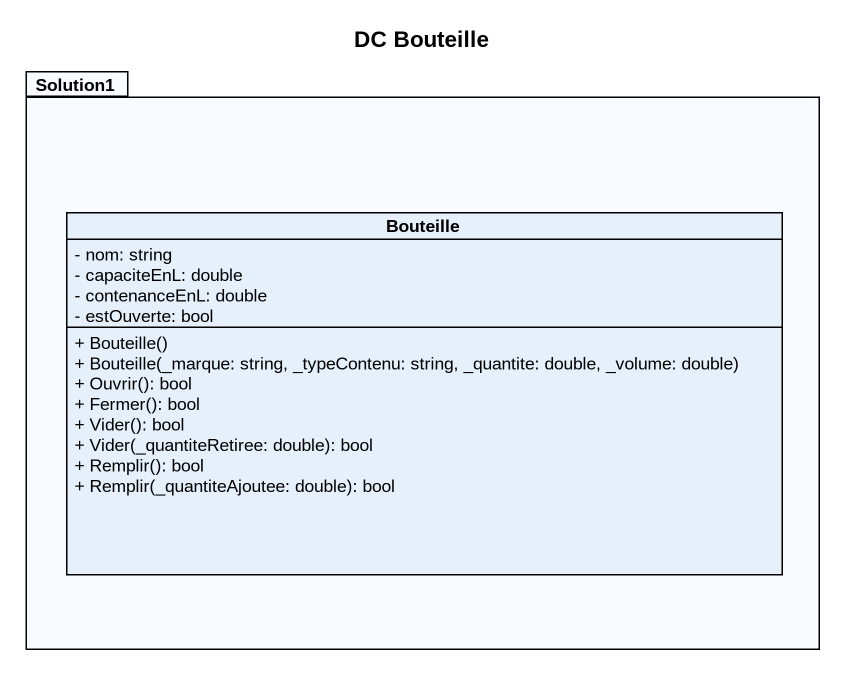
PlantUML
@startuml
title DC Bouteille
hide circle
hide empty members
skinparam classAttributeIconSize 0
package Solution1 {
  class Bouteille {
    - nom: string
    - capaciteEnL: double
    - contenanceEnL: double
    - estOuverte: bool
    + Bouteille()
    + Bouteille(_marque: string, _typeContenu: string, _quantite: double, _volume: double)
    + Ouvrir(): bool
    + Fermer(): bool
    + Vider(): bool
    + Vider(_quantiteRetiree: double): bool
    + Remplir(): bool
    + Remplir(_quantiteAjoutee: double): bool
  }
}
@enduml
